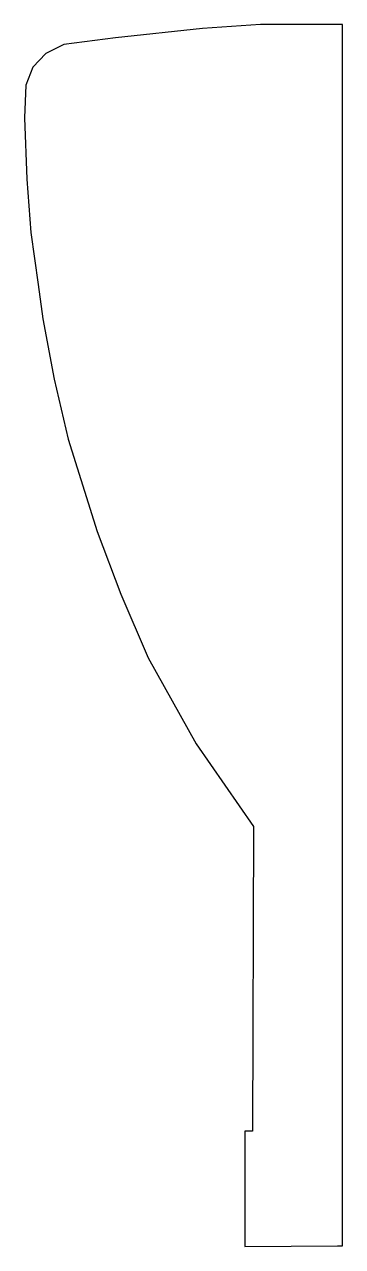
# Model space of a CAD drawing. Extents: x 0 to 90, y 0 to 346.
import ezdxf

# ---------------------------------------------------------------- set-up
doc = ezdxf.new("R2010")
doc.units = 0

msp = doc.modelspace()

# ---------------------------------------------------------------- linework, layer by layer
at = {"layer": 'Layer 1', "color": 164}
msp.add_lwpolyline([(89.99997, 345.88948), (66.7669, 345.84968), (50.417362, 344.77654), (25.736762, 342.11359), (11.147282, 340.24596), (6.022952, 337.66263), (2.346152, 333.80711), (0.429402, 328.72005), (-0.000028, 319.420049), (0.703822, 302.132033), (1.798992, 286.989454), (3.910542, 272.28392), (5.162412, 262.58668), (8.447902, 245.49687), (12.359312, 228.48666), (20.573492, 202.37465), (27.301162, 184.60893), (35.045242, 166.60521), (48.618342, 142.28203), (64.77223, 118.87279), (64.5376, 32.62921), (62.38624, 32.62921), (62.34724, -0.00043), (88.59223, 0.15872), (89.99993, 0.15872), (89.99997, 345.88948)], dxfattribs=at)

doc.saveas('drawing.dxf')
